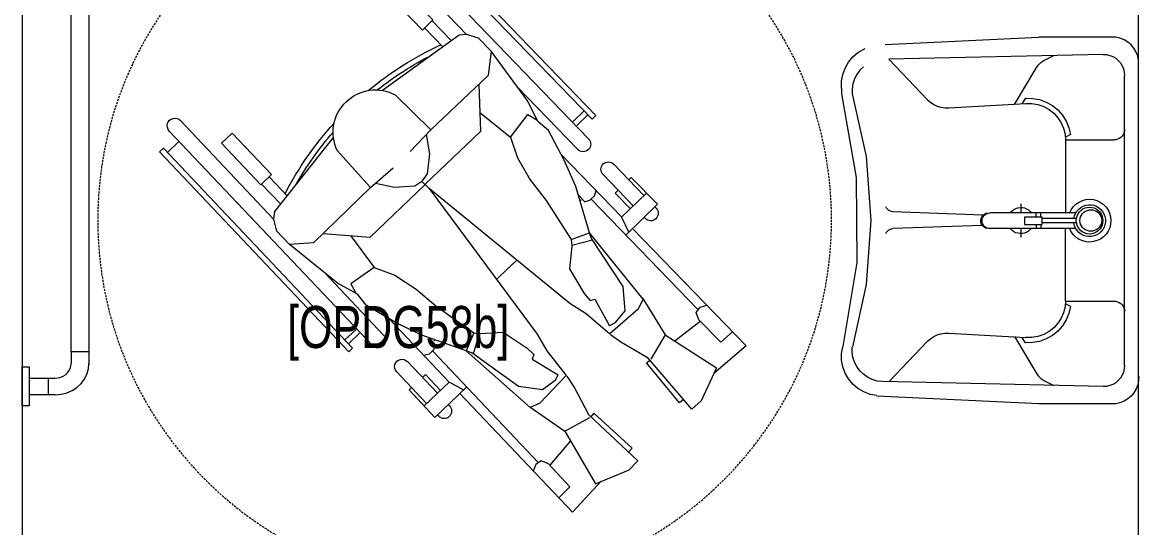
# Model space of a CAD drawing. Extents: x -234346 to 58427, y -132654 to -82394.
# Drawn here: x -135819 to -133689, y -96552 to -95588 of the extents above; entities that cross this region are included whole.
import ezdxf

# ---------------------------------------------------------------- set-up
doc = ezdxf.new("R2010")
doc.units = 0
doc.header["$LTSCALE"] = 8
doc.linetypes.add('TRATTEGGIATA', pattern=[0.75, 0.5, -0.25])
doc.layers.get('0').update_dxf_attribs({"color": 9, "lineweight": 5})
for name, color, linetype, lineweight in [('72_EGR_BASE_TEXT', 9, 'Continuous', 5), ('72_EGR_EQP_TAG', 9, 'Continuous', 5), ('LOADING', 9, 'Continuous', 5), ('SANIT', 9, 'Continuous', 5), ('Walls', 9, 'Continuous', 5)]:
    doc.layers.add(name, color=color, linetype=linetype, lineweight=lineweight)
doc.styles.add('X3G_ENTITY_2587F8', font='swisscl.ttf', dxfattribs={"height": 200})

# ---------------------------------------------------------------- blocks, each defined once
blk = doc.blocks.new('Wheelchair')
for p, q in [((9688.8, 4580.4), (9636.3, 4519)), ((9688.8, 4580.4), (9913.2, 4363.8)), ((9695.9, 4532.4), (9716, 4554.1)), ((9647.3, 4524.1), (9584.2, 4494.7)), ((9709.9, 4426.2), (9647.3, 4524.1)), ((9695.9, 4532.4), (9738.4, 4489.9)), ((9584.2, 4494.7), (9568.2, 4476.7)), ((9762.6, 4492.4), (9766.7, 4505.2)), ((9568.2, 4476.7), (9665.9, 4393.6)), ((9698.4, 4444.2), (9735.9, 4492.5)), ((9738.4, 4489.9), (9752.5, 4485)), ((9752.5, 4485), (9762.6, 4492.4)), ((9968.8, 4285), (9757.7, 4488.8)), ((9586.8, 4461), (9580.1, 4453.2)), ((9580.1, 4453.2), (9656.4, 4390)), ((9709.9, 4426.2), (9663.7, 4398.5)), ((9779.1, 4383.2), (9709.9, 4426.2)), ((9900.5, 4350.6), (9959.2, 4411.4)), ((9959.2, 4411.4), (10010.4, 4361.2)), ((9656.4, 4390), (9661.8, 4397.1)), ((9665.9, 4393.6), (9695.8, 4341.1)), ((9933.8, 4386.5), (9932, 4388.3)), ((9934.6, 4342.8), (9980.6, 4390.4)), ((9951.7, 4408.7), (9954.5, 4406)), ((9452.6, 4357.1), (9469.8, 4373.8)), ((9469.8, 4373.8), (9557.2, 4280)), ((9759.9, 4375.2), (9711.9, 4320.3)), ((9759.9, 4375.2), (9778.4, 4384.2)), ((9778.4, 4384.2), (9904.8, 4281.6)), ((9975.8, 4385.5), (10035.6, 4327.8)), ((9426, 4292.7), (9452.6, 4357.1)), ((9486.4, 4356), (9493.9, 4363)), ((9493.9, 4363), (9560.4, 4289.7)), ((9732.8, 4330.6), (9756, 4349.7)), ((9756, 4349.7), (9802, 4345.5)), ((9802, 4345.5), (9893.6, 4285.1)), ((9934.3, 4342.8), (9906.5, 4356.1)), ((9950.7, 4359.5), (9980.6, 4330.3)), ((10015.9, 4307.3), (9956.1, 4365)), ((10010.4, 4361.2), (10005.8, 4356.5)), ((9695.8, 4341.1), (9709.9, 4321.7)), ((9732.8, 4330.6), (9727.3, 4319.9)), ((9934.7, 4342.9), (10054.3, 4227.4)), ((9980.6, 4330.3), (9986.1, 4336)), ((9371.6, 4248.8), (9430.7, 4303.9)), ((9751.1, 4275.1), (9711.9, 4320.3)), ((9778.1, 4291.7), (9727.3, 4319.9)), ((9526.6, 4234.6), (9426, 4292.7)), ((9526.6, 4234.6), (9552.2, 4282)), ((9560.4, 4289.7), (9553.6, 4283.9)), ((9775.8, 4283), (9778.1, 4291.7)), ((9789, 4271.5), (9775.8, 4283)), ((9890.5, 4287.2), (9880.7, 4247.5)), ((9891.8, 4246.6), (9904.8, 4281.6)), ((9893.6, 4285.1), (9904.8, 4281.6)), ((9904.8, 4281.6), (9992.8, 4255.2)), ((9964, 4272.7), (9966.8, 4282.3)), ((9966.8, 4282.3), (9975.4, 4291.3)), ((9975.4, 4291.3), (9984.9, 4294.4)), ((10121.6, 4286.3), (10128.5, 4293.5)), ((10121.6, 4286.3), (10499.3, 3921.8)), ((10128.5, 4293.5), (10506.2, 3929)), ((9557.2, 4280), (9611, 4252.4)), ((9770.8, 4244.3), (9751.1, 4275.1)), ((9836.1, 4243.1), (9789, 4271.5)), ((9977.3, 4259.9), (9964, 4272.7)), ((9967.7, 4265.7), (9965.5, 4263.4)), ((10489.5, 3888.5), (10084.1, 4279.7)), ((10129.9, 4278.3), (10109.5, 4257.2)), ((10137.1, 4271.4), (10116.7, 4250.3)), ((9371.6, 4248.8), (9598.1, 4034.2)), ((9419.9, 4243.9), (9399.1, 4222.7)), ((9419.9, 4243.9), (9464.3, 4203.2)), ((9508.1, 4245.3), (9461.6, 4205.7)), ((9611, 4252.4), (9631.1, 4239.2)), ((9989.6, 3975.8), (9770.8, 4244.3)), ((9879.4, 4247.6), (9836.1, 4243.1)), ((9891.8, 4246.6), (9879.4, 4247.6)), ((9966.5, 4198.9), (9891.8, 4246.6)), ((9992.8, 4255.2), (10043.4, 4233.2)), ((10183.1, 4143.7), (10063.9, 4258.7)), ((9572.7, 4167.4), (9526.6, 4234.6)), ((9579.9, 4186.9), (9632.5, 4237.3)), ((9623.1, 4216), (9633.6, 4221.9)), ((9679.4, 4200.1), (9632.5, 4237.3)), ((9664, 4172.4), (9633.6, 4221.9)), ((10043.4, 4233.2), (10099.8, 4203.2)), ((9464.3, 4203.2), (9469.8, 4189.4)), ((9623.1, 4216), (9605.2, 4191.9)), ((9711.1, 4181.9), (9679.4, 4200.1)), ((10005.5, 4168.6), (9966.5, 4198.9)), ((10099.8, 4203.2), (10116.9, 4183)), ((9462.9, 4179), (9450.3, 4174.3)), ((9469.8, 4189.4), (9462.9, 4179)), ((9679.2, 3982.3), (9466.2, 4184.1)), ((9579.9, 4186.9), (9571.7, 4168)), ((9605.2, 4191.9), (9611.4, 4146.2)), ((9672.6, 4175.1), (9664, 4172.4)), ((9684.7, 4162.4), (9672.6, 4175.1)), ((9989.1, 3975.3), (9711.1, 4181.9)), ((10116.9, 4183), (10155.6, 4163.8)), ((10130.2, 4164), (10120, 4181.2)), ((9571.7, 4168), (9679.8, 4046.3)), ((9715.1, 4116.7), (9684.7, 4162.4)), ((10047.5, 4143.9), (10005.5, 4168.6)), ((10087.4, 4131), (10130.2, 4164)), ((10155.6, 4163.8), (10251.2, 4093.6)), ((9611.4, 4146.2), (9675.8, 4057.3)), ((9851.9, 4142.1), (9833.2, 4122.2)), ((9849, 4139.2), (9835.9, 4124.9)), ((10087.4, 4131), (10047.5, 4143.9)), ((9712.6, 4073.2), (9715.1, 4116.7)), ((9816.8, 4105.4), (9835.9, 4124.9)), ((10135, 4071.7), (10087.4, 4131)), ((10251.2, 4093.6), (10204.7, 4088.4)), ((10251.2, 4093.6), (10275.8, 4069.8)), ((9673.6, 4060.4), (9712.8, 4071.9)), ((9714.2, 4060.8), (9712.6, 4073.2)), ((10097.7, 4073.5), (9997.2, 3968.1)), ((10187.6, 4070.2), (10097.7, 4073.5)), ((10204.7, 4088.4), (10101.2, 3978.7)), ((10275.8, 4069.8), (10283, 4047)), ((9610.7, 4047.5), (9552.6, 3986.2)), ((9675.8, 4057.3), (9679.8, 4046.3)), ((9714.2, 4060.8), (9679.8, 4046.3)), ((9765.1, 3988.4), (9714.2, 4060.8)), ((10469.2, 3867.5), (10283.1, 4047.1)), ((9619.9, 4014.1), (9605.4, 4041.3)), ((9679.8, 4046.3), (9710.1, 3959.6)), ((10281.4, 4032.7), (10176, 3886.7)), ((10283, 4047), (10281.4, 4032.7)), ((9576.3, 4012.7), (9574.4, 4014.4)), ((9619.9, 4013.8), (9574.4, 3965.8)), ((9619.9, 4013.8), (9740.6, 3899.4)), ((10271, 4018.3), (10309.2, 3981.4)), ((9552.6, 3986.2), (9605, 3937.3)), ((9554.9, 3993.8), (9557.7, 3991.1)), ((9659, 3934.2), (9598.7, 3991.4)), ((9604, 3997), (9634.5, 3968.4)), ((9681.9, 3984.4), (9673.3, 3975.3)), ((9691.3, 3987.6), (9681.9, 3984.4)), ((9704.7, 3974.8), (9691.3, 3987.6)), ((9698.5, 3984.2), (9700.7, 3986.4)), ((9797.1, 3950.8), (9765.1, 3988.4)), ((10294.8, 3967.5), (10259.1, 4001.9)), ((9579.2, 3970.8), (9639.5, 3913.6)), ((9634.5, 3968.4), (9629, 3962.7)), ((9673.3, 3975.3), (9670.6, 3965.7)), ((9896.3, 3862.9), (9997.1, 3968)), ((9989.1, 3975.3), (9986.9, 3977.9)), ((10002.4, 3961.7), (9989.1, 3975.3)), ((9997.1, 3968.1), (9995.9, 3966.7)), ((10002.4, 3961.7), (10003.2, 3962.2)), ((10003.8, 3963), (10017, 3972.2)), ((10017, 3972.2), (10055.4, 3976.6)), ((10055.4, 3976.6), (10092.1, 3970.4)), ((10101.2, 3978.7), (10059.8, 3939.5)), ((10101.2, 3978.7), (10167.6, 3911)), ((10310.6, 3982.9), (10291.2, 3962.7)), ((10291.2, 3962.7), (10369.7, 3886.9)), ((10389.2, 3907.1), (10310.6, 3982.9)), ((9605, 3937.3), (9609.5, 3942)), ((9710.1, 3959.6), (9734.3, 3910)), ((9823.7, 3909.9), (9797.1, 3950.8)), ((9993.9, 3948), (9991.2, 3909.5)), ((10002.4, 3961.7), (9993.9, 3948)), ((10491.3, 3929.5), (10470.9, 3908.4)), ((10499.3, 3921.8), (10506.2, 3929)), ((9734.3, 3910), (9766.8, 3855.1)), ((9838.4, 3870.6), (9823.7, 3909.9)), ((9991.2, 3909.5), (9999, 3873.1)), ((9991.2, 3863.6), (10028.5, 3906.8)), ((10369.7, 3886.9), (10389.2, 3907.1)), ((9830, 3774.5), (9709.7, 3888.4)), ((9689.7, 3867.2), (10098.6, 3479.7)), ((9838.4, 3870.6), (9807.3, 3826.4)), ((9899.8, 3825.8), (9838.4, 3870.6)), ((9886.2, 3755.3), (9991.2, 3863.6)), ((9903.6, 3773.2), (9896.3, 3862.9)), ((9991.2, 3863.6), (10061.7, 3800.3)), ((9693.1, 3821.6), (9713.3, 3842.9)), ((9700.4, 3814.7), (9720.5, 3836)), ((9766.8, 3855.1), (9787.8, 3838.9)), ((9787.8, 3838.9), (9808.6, 3801)), ((9807.3, 3826.4), (9789.7, 3835.8)), ((9684.7, 3829.6), (9677.9, 3822.3)), ((9677.9, 3822.3), (10058.9, 3461.2)), ((9684.7, 3829.6), (10065.8, 3468.5)), ((9808.6, 3801), (9883.1, 3708.7)), ((9945.2, 3681.2), (10086.4, 3793)), ((9883.1, 3708.7), (9886.2, 3755.3)), ((9883.1, 3708.7), (9907.9, 3685.2)), ((9907.9, 3685.2), (9931, 3679)), ((9959.2, 3692.3), (9997.7, 3655.7)), ((10011, 3670.7), (9975, 3704.8)), ((10118.7, 3500.9), (9930.9, 3678.8)), ((9931, 3679), (9945.2, 3681.2)), ((9996.3, 3654.2), (10015.6, 3674.6)), ((10015.6, 3674.6), (10094.8, 3599.5)), ((10075.5, 3579.1), (9996.3, 3654.2)), ((10094.8, 3599.5), (10075.5, 3579.1)), ((10057.7, 3476.1), (10077.9, 3497.4)), ((10065.8, 3468.5), (10058.9, 3461.2))]:
    blk.add_line(p, q)
at = {"linetype": 'TRATTEGGIATA'}
blk.add_circle((9928.9, 4043.3), 700, dxfattribs=at)
for centre, radius, start, end in [((9941.8, 4398.5), 14.2, 46.0147, 226.0147), ((10025.7, 4317.5), 14.2, 226.0147, 46.0147), ((10074, 4269.2), 14.6, 46.0147, 226.0147), ((9564.6, 4004.1), 14.2, 46.5424, 226.5424), ((9694.4, 4260), 626.4, 320.2511, 335.2615), ((9694.4, 4260), 616.4, 321.5411, 333.0972), ((9649.3, 3923.9), 14.2, 226.5424, 46.5424), ((10097.1, 3872.9), 80.1, 316.0147, 28.3763), ((9699.7, 3877.8), 14.6, 46.5424, 226.5424), ((10479.4, 3878), 14.6, 226.0147, 46.0147), ((10096.6, 3872.4), 80.1, 244.1807, 316.5424), ((9692, 4257.4), 626.4, 297.2956, 312.306), ((9692, 4257.4), 616.4, 299.4599, 311.0159), ((10108.7, 3490.3), 14.6, 226.5424, 46.5424)]:
    blk.add_arc(centre, radius, start, end)
blk = doc.blocks.new('GF1')
at = {"layer": 'SANIT', "color": 9}
for p, q in [((-135726.4, -96216.9), (-135726.4, -95538.4)), ((-135692.4, -95538.4), (-135692.4, -96241.3)), ((-134173.1, -95630.8), (-133879.7, -95616.5)), ((-133741.6, -95616.5), (-133879.7, -95616.5)), ((-133733.3, -95616.9), (-133741.6, -95616.5)), ((-133725, -95618.6), (-133733.3, -95616.9)), ((-133717.2, -95621.7), (-133725, -95618.6)), ((-133710.1, -95626), (-133717.2, -95621.7)), ((-133703.7, -95631.4), (-133710.1, -95626)), ((-133698.3, -95637.8), (-133703.7, -95631.4)), ((-133694.1, -95645), (-133698.3, -95637.8)), ((-134243.2, -95664.5), (-134235, -95654.5)), ((-134235, -95654.5), (-134225.1, -95646)), ((-134225.1, -95646), (-134214, -95639.4)), ((-134214, -95639.4), (-134211.2, -95638.4)), ((-133757.1, -95649.6), (-134166.3, -95658.7)), ((-134165.8, -95658.7), (-134092, -95736)), ((-133870.5, -95661), (-133851.1, -95651.7)), ((-133757.1, -95649.6), (-133750.8, -95650)), ((-133750.8, -95650), (-133744.6, -95651.4)), ((-133744.6, -95651.4), (-133738.6, -95653.7)), ((-133738.6, -95653.7), (-133733.2, -95656.9)), ((-133733.2, -95656.9), (-133728.3, -95661)), ((-133691.2, -95652.7), (-133694.1, -95645)), ((-133689.6, -95660.9), (-133691.2, -95652.7)), ((-134254, -95687.9), (-134249.6, -95675.7)), ((-134249.6, -95675.7), (-134243.2, -95664.5)), ((-134221.5, -95679.8), (-134227.3, -95687.7)), ((-134214.5, -95673), (-134221.5, -95679.8)), ((-133926, -95745.2), (-133885, -95676)), ((-133885, -95676), (-133881, -95670.3)), ((-133881, -95670.3), (-133876.1, -95665.2)), ((-133876.1, -95665.2), (-133870.5, -95661)), ((-133728.3, -95661), (-133724.1, -95665.8)), ((-133724.1, -95665.8), (-133720.7, -95671.2)), ((-133720.7, -95671.2), (-133718.3, -95677.1)), ((-133718.3, -95677.1), (-133716.8, -95683.3)), ((-133689.4, -95669.1), (-133689.6, -95660.9)), ((-134256.2, -95700.7), (-134254, -95687.9)), ((-134256.2, -95713.7), (-134256.2, -95700.7)), ((-134231.7, -95696.4), (-134234.6, -95705.6)), ((-134227.3, -95687.7), (-134231.7, -95696.4)), ((-133716.8, -95683.3), (-133716.2, -95689.6)), ((-133716.2, -96243.1), (-133716.2, -95689.6)), ((-134256.1, -95713.7), (-134256.1, -95724.9)), ((-134234.6, -95705.6), (-134236, -95715.2)), ((-134236, -95715.2), (-134235.8, -95724.9)), ((-134256.1, -95724.9), (-134228.2, -95884.5)), ((-134235.8, -95724.9), (-134209.3, -95844.3)), ((-134092, -95736), (-134086.5, -95740.9)), ((-134086.5, -95740.9), (-134080.4, -95745)), ((-134051.8, -95751.6), (-133904.5, -95743.1)), ((-133905.4, -95733.2), (-133912.2, -95743.6)), ((-133905.4, -95733.2), (-133891.9, -95733.4)), ((-133904.5, -95743.1), (-133892.9, -95743.3)), ((-133892.9, -95743.3), (-133881.5, -95745.4)), ((-133891.9, -95733.4), (-133878.5, -95735.8)), ((-133878.5, -95735.8), (-133865.8, -95740.4)), ((-133865.8, -95740.4), (-133854, -95747)), ((-134080.4, -95745), (-134073.7, -95748.2)), ((-134073.7, -95748.2), (-134066.6, -95750.4)), ((-134066.6, -95750.4), (-134059.2, -95751.5)), ((-134059.2, -95751.5), (-134051.8, -95751.6)), ((-133881.5, -95745.4), (-133870.6, -95749.2)), ((-133870.6, -95749.2), (-133860.4, -95754.7)), ((-133860.4, -95754.7), (-133851.4, -95761.8)), ((-133854, -95747), (-133843.5, -95755.4)), ((-133851.4, -95761.8), (-133843.6, -95770.3)), ((-133843.5, -95755.4), (-133834.6, -95765.5)), ((-133834.6, -95765.5), (-133827.5, -95776.9)), ((-133843.6, -95770.3), (-133837.3, -95779.9)), ((-133837.3, -95779.9), (-133832.7, -95790.3)), ((-133827.5, -95776.9), (-133822.4, -95789.3)), ((-133832.7, -95790.3), (-133829.9, -95801.4)), ((-133829.9, -95801.4), (-133828.9, -95812.8)), ((-133819.5, -95802.3), (-133829.1, -95807.3)), ((-133822.4, -95789.3), (-133819.5, -95802.3)), ((-133723.5, -95808.1), (-133726.4, -95810.1)), ((-133721, -95805.6), (-133723.5, -95808.1)), ((-133719, -95802.8), (-133721, -95805.6)), ((-133717.5, -95799.6), (-133719, -95802.8)), ((-133716.6, -95796.3), (-133717.5, -95799.6)), ((-133716.2, -95792.8), (-133716.6, -95796.3)), ((-133828.9, -95812.8), (-133736.5, -95812.8)), ((-133828.9, -95812.8), (-133828.9, -95952)), ((-133733, -95812.4), (-133736.5, -95812.8)), ((-133729.6, -95811.5), (-133733, -95812.4)), ((-133726.4, -95810.1), (-133729.6, -95811.5)), ((-134209.3, -95844.3), (-134200.4, -95966.1)), ((-134228.2, -95884.5), (-134227.4, -96046.6)), ((-133914.4, -95934.6), (-133914.4, -95952)), ((-133814.1, -95940), (-133809, -95935.1)), ((-133809, -95935.1), (-133803.2, -95931.1)), ((-133803.2, -95931.1), (-133796.8, -95928.2)), ((-133796.8, -95928.2), (-133789.9, -95926.4)), ((-133789.9, -95926.4), (-133782.9, -95925.8)), ((-133782.9, -95925.8), (-133775.8, -95926.4)), ((-133775.8, -95926.4), (-133769, -95928.3)), ((-133769, -95928.3), (-133762.6, -95931.3)), ((-133762.6, -95931.3), (-133756.8, -95935.3)), ((-133756.8, -95935.3), (-133751.8, -95940.3)), ((-134170.2, -95942.8), (-134171.5, -95940.4)), ((-134168.4, -95944.9), (-134170.2, -95942.8)), ((-134166.4, -95946.8), (-134168.4, -95944.9)), ((-134164, -95948.2), (-134166.4, -95946.8)), ((-134161.4, -95949.2), (-134164, -95948.2)), ((-134158.7, -95949.8), (-134161.4, -95949.2)), ((-133986.4, -95956), (-134158.6, -95949.8)), ((-133988.7, -95959.5), (-133987.3, -95957.4)), ((-133987.3, -95957.4), (-133985.5, -95955.5)), ((-133986.1, -95959.4), (-133984.6, -95957.3)), ((-133985.5, -95955.5), (-133983.5, -95954)), ((-133984.6, -95957.3), (-133982.8, -95955.5)), ((-133983.5, -95954), (-133981.3, -95952.8)), ((-133982.8, -95955.5), (-133980.7, -95954)), ((-133978.1, -95952.8), (-133981.3, -95952.8)), ((-133980.7, -95954), (-133978.3, -95952.9)), ((-133978.3, -95952.9), (-133975.8, -95952.2)), ((-133975.8, -95952.2), (-133973.2, -95952)), ((-133809.6, -95952), (-133972.7, -95952)), ((-133933.8, -95950.7), (-133930.9, -95947.6)), ((-133930.9, -95947.6), (-133927.5, -95945.1)), ((-133927.5, -95945.1), (-133923.7, -95943.2)), ((-133923.7, -95943.2), (-133919.6, -95941.9)), ((-133919.6, -95941.9), (-133915.4, -95941.4)), ((-133915.4, -95941.4), (-133911.2, -95941.6)), ((-133911.2, -95941.6), (-133907.1, -95942.4)), ((-133907.1, -95942.4), (-133903.1, -95944)), ((-133903.1, -95944), (-133899.5, -95946.2)), ((-133899.5, -95946.2), (-133896.3, -95949)), ((-133896.3, -95949), (-133893.7, -95952.3)), ((-133885, -95959.7), (-133885, -95951.6)), ((-133876.1, -95959.7), (-133876.1, -95951.6)), ((-133821.2, -95952.1), (-133818.2, -95945.8)), ((-133818.2, -95945.8), (-133814.1, -95940)), ((-133812, -95957.6), (-133810, -95952.8)), ((-133810, -95952.8), (-133807.3, -95948.4)), ((-133807.3, -95948.4), (-133803.8, -95944.5)), ((-133806.9, -95957.8), (-133805, -95953.8)), ((-133805, -95953.8), (-133802.5, -95950.1)), ((-133803.8, -95944.5), (-133799.7, -95941.3)), ((-133802.5, -95950.1), (-133799.4, -95947)), ((-133800.1, -95959.4), (-133798.6, -95956.2)), ((-133799.7, -95941.3), (-133795.2, -95938.8)), ((-133799.4, -95947), (-133795.7, -95944.4)), ((-133798.6, -95956.2), (-133796.5, -95953.2)), ((-133796.5, -95953.2), (-133794, -95950.7)), ((-133795.7, -95944.4), (-133791.7, -95942.5)), ((-133795.2, -95938.8), (-133790.3, -95937.2)), ((-133794, -95950.7), (-133791, -95948.7)), ((-133791.7, -95942.5), (-133787.5, -95941.4)), ((-133791, -95948.7), (-133787.7, -95947.2)), ((-133790.3, -95937.2), (-133785.1, -95936.4)), ((-133787.7, -95947.2), (-133784.2, -95946.3)), ((-133787.5, -95941.4), (-133783.1, -95941)), ((-133785.1, -95936.4), (-133779.9, -95936.5)), ((-133784.2, -95946.3), (-133780.6, -95946)), ((-133783.1, -95941), (-133778.7, -95941.4)), ((-133780.6, -95946), (-133777, -95946.3)), ((-133779.9, -95936.5), (-133774.8, -95937.4)), ((-133778.7, -95941.4), (-133774.4, -95942.5)), ((-133777, -95946.3), (-133773.6, -95947.2)), ((-133774.8, -95937.4), (-133770, -95939.3)), ((-133774.4, -95942.5), (-133770.4, -95944.4)), ((-133773.6, -95947.2), (-133770.3, -95948.7)), ((-133770.4, -95944.4), (-133766.8, -95947)), ((-133770.3, -95948.7), (-133767.3, -95950.7)), ((-133770, -95939.3), (-133765.5, -95941.9)), ((-133767.3, -95950.7), (-133764.8, -95953.2)), ((-133766.8, -95947), (-133763.7, -95950.1)), ((-133765.5, -95941.9), (-133761.5, -95945.3)), ((-133764.8, -95953.2), (-133762.7, -95956.2)), ((-133763.7, -95950.1), (-133761.1, -95953.8)), ((-133762.7, -95956.2), (-133761.2, -95959.4)), ((-133761.5, -95945.3), (-133758.2, -95949.2)), ((-133761.1, -95953.8), (-133759.3, -95957.8)), ((-133758.2, -95949.2), (-133755.6, -95953.7)), ((-133755.6, -95953.7), (-133753.8, -95958.6)), ((-133751.8, -95940.3), (-133747.8, -95946.1)), ((-133747.8, -95946.1), (-133744.8, -95952.5)), ((-133744.8, -95952.5), (-133742.9, -95959.3)), ((-134200.4, -95966.1), (-134209, -96088.1)), ((-133987.4, -95976), (-134158.6, -95981.7)), ((-133990.5, -95966.8), (-133990.3, -95964.3)), ((-133990.3, -95969.3), (-133990.5, -95966.8)), ((-133990.3, -95964.3), (-133989.7, -95961.8)), ((-133989.7, -95971.8), (-133990.3, -95969.3)), ((-133989.7, -95961.8), (-133988.7, -95959.5)), ((-133988.7, -95974.1), (-133989.7, -95971.8)), ((-133987.3, -95976.2), (-133988.7, -95974.1)), ((-133988.1, -95966.8), (-133987.8, -95964.2)), ((-133987.8, -95969.4), (-133988.1, -95966.8)), ((-133987.8, -95964.2), (-133987.2, -95961.7)), ((-133987.2, -95971.9), (-133987.8, -95969.4)), ((-133985.5, -95978.1), (-133987.3, -95976.2)), ((-133987.2, -95961.7), (-133986.1, -95959.4)), ((-133986.1, -95974.2), (-133987.2, -95971.9)), ((-133984.6, -95976.3), (-133986.1, -95974.2)), ((-133983.5, -95979.6), (-133985.5, -95978.1)), ((-133982.8, -95978.2), (-133984.6, -95976.3)), ((-133980.7, -95979.6), (-133982.8, -95978.2)), ((-133873.4, -95959.7), (-133907.5, -95959.7)), ((-133907.5, -95959.7), (-133907.5, -95974)), ((-133907.5, -95974), (-133873.4, -95974)), ((-133885, -95974), (-133885, -95981.6)), ((-133876.1, -95974), (-133876.1, -95981.6)), ((-133873.4, -95974), (-133873.4, -95959.7)), ((-133808.4, -95962.6), (-133873.4, -95962.6)), ((-133808.4, -95970.6), (-133873.4, -95970.6)), ((-133813.1, -95962.6), (-133812, -95957.6)), ((-133813.1, -95971.2), (-133813.1, -95971.2)), ((-133811.8, -95976.3), (-133813.1, -95971.2)), ((-133809.8, -95981), (-133811.8, -95976.3)), ((-133808.4, -95966.6), (-133808, -95962.2)), ((-133808, -95971.1), (-133808.4, -95966.6)), ((-133808, -95962.2), (-133806.9, -95957.8)), ((-133806.9, -95975.4), (-133808, -95971.1)), ((-133805, -95979.5), (-133806.9, -95975.4)), ((-133801.4, -95966.4), (-133801.1, -95962.8)), ((-133801.1, -95969.9), (-133801.4, -95966.4)), ((-133801.1, -95962.8), (-133800.1, -95959.4)), ((-133800.1, -95973.3), (-133801.1, -95969.9)), ((-133798.6, -95976.6), (-133800.1, -95973.3)), ((-133796.5, -95979.5), (-133798.6, -95976.6)), ((-133762.7, -95976.6), (-133764.8, -95979.5)), ((-133761.2, -95973.3), (-133762.7, -95976.6)), ((-133761.2, -95959.4), (-133760.2, -95962.8)), ((-133760.2, -95969.9), (-133761.2, -95973.3)), ((-133759.3, -95975.4), (-133761.1, -95979.5)), ((-133760.2, -95962.8), (-133759.9, -95966.4)), ((-133759.9, -95966.4), (-133760.2, -95969.9)), ((-133759.3, -95957.8), (-133758.1, -95962.2)), ((-133758.1, -95971.1), (-133759.3, -95975.4)), ((-133758.1, -95962.2), (-133757.7, -95966.6)), ((-133757.7, -95966.6), (-133758.1, -95971.1)), ((-133753.7, -95974), (-133755.4, -95978.9)), ((-133753.8, -95958.6), (-133752.9, -95963.7)), ((-133752.8, -95968.9), (-133753.7, -95974)), ((-133752.9, -95963.7), (-133752.8, -95968.9)), ((-133742.8, -95973.4), (-133744.6, -95980.2)), ((-133742.9, -95959.3), (-133742.2, -95966.3)), ((-133742.2, -95966.3), (-133742.8, -95973.4)), ((-134171.5, -95991.1), (-134170.2, -95988.7)), ((-134170.2, -95988.7), (-134168.4, -95986.5)), ((-134168.4, -95986.5), (-134166.4, -95984.7)), ((-134166.4, -95984.7), (-134164, -95983.3)), ((-134164, -95983.3), (-134161.4, -95982.2)), ((-134161.4, -95982.2), (-134158.7, -95981.7)), ((-133981.3, -95980.8), (-133983.5, -95979.6)), ((-133978.1, -95980.8), (-133981.3, -95980.8)), ((-133978.3, -95980.7), (-133980.7, -95979.6)), ((-133975.8, -95981.4), (-133978.3, -95980.7)), ((-133973.2, -95981.6), (-133975.8, -95981.4)), ((-133809.4, -95981.6), (-133973.2, -95981.6)), ((-133930.8, -95985.2), (-133933.7, -95982.1)), ((-133927.4, -95987.7), (-133930.8, -95985.2)), ((-133923.6, -95989.6), (-133927.4, -95987.7)), ((-133919.5, -95990.8), (-133923.6, -95989.6)), ((-133915.3, -95991.3), (-133919.5, -95990.8)), ((-133911.1, -95991.1), (-133915.3, -95991.3)), ((-133914.4, -95981), (-133914.4, -95998.1)), ((-133907, -95990.2), (-133911.1, -95991.1)), ((-133903, -95988.6), (-133907, -95990.2)), ((-133899.4, -95986.4), (-133903, -95988.6)), ((-133896.3, -95983.6), (-133899.4, -95986.4)), ((-133894.4, -95981), (-133896.3, -95983.6)), ((-133828.9, -96120), (-133828.9, -95981)), ((-133821, -95981.6), (-133821, -95981.6)), ((-133817.9, -95987.9), (-133821, -95981.6)), ((-133813.7, -95993.6), (-133817.9, -95987.9)), ((-133808.6, -95998.5), (-133813.7, -95993.6)), ((-133806.9, -95985.4), (-133809.8, -95981)), ((-133802.7, -96002.4), (-133808.6, -95998.5)), ((-133803.4, -95989.2), (-133806.9, -95985.4)), ((-133802.5, -95983.1), (-133805, -95979.5)), ((-133799.2, -95992.3), (-133803.4, -95989.2)), ((-133799.4, -95986.3), (-133802.5, -95983.1)), ((-133795.7, -95988.8), (-133799.4, -95986.3)), ((-133794.6, -95994.7), (-133799.2, -95992.3)), ((-133794, -95982), (-133796.5, -95979.5)), ((-133791.7, -95990.7), (-133795.7, -95988.8)), ((-133789.7, -95996.2), (-133794.6, -95994.7)), ((-133791, -95984), (-133794, -95982)), ((-133787.5, -95991.9), (-133791.7, -95990.7)), ((-133787.7, -95985.5), (-133791, -95984)), ((-133784.5, -95996.9), (-133789.7, -95996.2)), ((-133784.2, -95986.5), (-133787.7, -95985.5)), ((-133783.1, -95992.3), (-133787.5, -95991.9)), ((-133779.3, -95996.7), (-133784.5, -95996.9)), ((-133780.6, -95986.8), (-133784.2, -95986.5)), ((-133778.7, -95991.9), (-133783.1, -95992.3)), ((-133777, -95986.5), (-133780.6, -95986.8)), ((-133774.2, -95995.6), (-133779.3, -95996.7)), ((-133774.4, -95990.7), (-133778.7, -95991.9)), ((-133773.6, -95985.5), (-133777, -95986.5)), ((-133770.4, -95988.8), (-133774.4, -95990.7)), ((-133769.4, -95993.7), (-133774.2, -95995.6)), ((-133770.3, -95984), (-133773.6, -95985.5)), ((-133766.8, -95986.3), (-133770.4, -95988.8)), ((-133767.3, -95982), (-133770.3, -95984)), ((-133765, -95991), (-133769.4, -95993.7)), ((-133764.8, -95979.5), (-133767.3, -95982)), ((-133763.7, -95983.1), (-133766.8, -95986.3)), ((-133761.1, -95987.5), (-133765, -95991)), ((-133761.1, -95979.5), (-133763.7, -95983.1)), ((-133756.4, -95997.6), (-133762.2, -96001.7)), ((-133757.9, -95983.5), (-133761.1, -95987.5)), ((-133755.4, -95978.9), (-133757.9, -95983.5)), ((-133751.5, -95992.5), (-133756.4, -95997.6)), ((-133747.5, -95986.7), (-133751.5, -95992.5)), ((-133744.6, -95980.2), (-133747.5, -95986.7)), ((-133796.2, -96005.3), (-133802.7, -96002.4)), ((-133789.4, -96007), (-133796.2, -96005.3)), ((-133782.3, -96007.4), (-133789.4, -96007)), ((-133775.3, -96006.7), (-133782.3, -96007.4)), ((-133768.5, -96004.8), (-133775.3, -96006.7)), ((-133762.2, -96001.7), (-133768.5, -96004.8)), ((-134227.4, -96046.6), (-134253.9, -96206.4)), ((-134209, -96088.1), (-134235.1, -96207.5)), ((-133828.9, -96120), (-133829.9, -96131.3)), ((-133819.5, -96130.4), (-133829.1, -96125.4)), ((-133828.9, -96120), (-133736.5, -96120)), ((-133736.5, -96120), (-133733, -96120.3)), ((-133733, -96120.3), (-133729.6, -96121.2)), ((-133729.6, -96121.2), (-133726.4, -96122.6)), ((-133726.4, -96122.6), (-133723.5, -96124.6)), ((-133723.5, -96124.6), (-133721, -96127.1)), ((-133721, -96127.1), (-133719, -96129.9)), ((-133832.7, -96142.4), (-133837.3, -96152.9)), ((-133829.9, -96131.3), (-133832.7, -96142.4)), ((-133822.4, -96143.5), (-133827.5, -96155.8)), ((-133819.5, -96130.4), (-133822.4, -96143.5)), ((-133719, -96129.9), (-133717.5, -96133.1)), ((-133717.5, -96133.1), (-133716.6, -96136.4)), ((-133716.6, -96136.4), (-133716.2, -96139.9)), ((-133843.6, -96162.4), (-133851.4, -96170.9)), ((-133837.3, -96152.9), (-133843.6, -96162.4)), ((-133834.6, -96167.2), (-133843.5, -96177.3)), ((-133827.5, -96155.8), (-133834.6, -96167.2)), ((-134086.5, -96191.8), (-134080.4, -96187.7)), ((-134080.4, -96187.7), (-134073.7, -96184.5)), ((-134073.7, -96184.5), (-134066.6, -96182.3)), ((-134066.6, -96182.3), (-134059.2, -96181.2)), ((-134059.2, -96181.2), (-134051.8, -96181.1)), ((-134051.8, -96181.1), (-133904.5, -96189.6)), ((-133926, -96187.6), (-133885, -96256.7)), ((-133905.4, -96199.5), (-133912.2, -96189.1)), ((-133892.9, -96189.4), (-133904.5, -96189.6)), ((-133881.5, -96187.4), (-133892.9, -96189.4)), ((-133870.6, -96183.5), (-133881.5, -96187.4)), ((-133860.4, -96178), (-133870.6, -96183.5)), ((-133854, -96185.7), (-133865.8, -96192.3)), ((-133851.4, -96170.9), (-133860.4, -96178)), ((-133843.5, -96177.3), (-133854, -96185.7)), ((-134256.2, -96219.9), (-134254.1, -96207.2)), ((-134236, -96217.5), (-134235.8, -96207.8)), ((-134235.1, -96207.5), (-134235.1, -96207.5)), ((-134165.8, -96274), (-134092, -96196.7)), ((-134092, -96196.7), (-134086.5, -96191.8)), ((-133891.9, -96199.3), (-133905.4, -96199.5)), ((-133878.5, -96196.9), (-133891.9, -96199.3)), ((-133865.8, -96192.3), (-133878.5, -96196.9)), ((-135726.4, -96216.9), (-135726.4, -96239.2)), ((-135692.4, -96216.9), (-135726.4, -96216.9)), ((-135692.4, -96216.9), (-135692.4, -96239.2)), ((-134256.1, -96232.8), (-134256.2, -96219.9)), ((-134253.8, -96245.4), (-134256.1, -96232.8)), ((-134234.6, -96227.1), (-134236, -96217.5)), ((-134231.7, -96236.4), (-134234.6, -96227.1)), ((-135819.4, -96319.9), (-135819.4, -96245.7)), ((-135819.4, -96245.7), (-135806.4, -96245.7)), ((-135806.4, -96245.7), (-135806.4, -96319.9)), ((-135733.4, -96257.1), (-135730.4, -96253.1)), ((-135730.4, -96253.1), (-135728.2, -96248.7)), ((-135728.2, -96248.7), (-135726.8, -96244)), ((-135726.8, -96244), (-135726.4, -96239.2)), ((-135696.2, -96259.5), (-135693.3, -96249.5)), ((-135693.3, -96249.5), (-135692.4, -96239.2)), ((-134249.4, -96257.5), (-134253.8, -96245.4)), ((-134227.3, -96245), (-134231.7, -96236.4)), ((-134221.5, -96252.9), (-134227.3, -96245)), ((-134214.5, -96259.7), (-134221.5, -96252.9)), ((-133718.3, -96255.6), (-133720.7, -96261.5)), ((-133716.8, -96249.4), (-133718.3, -96255.6)), ((-133716.2, -96243.1), (-133716.8, -96249.4)), ((-135805.4, -96267), (-135756.4, -96267)), ((-135769.4, -96298.6), (-135769.4, -96267)), ((-135756.4, -96267), (-135751.1, -96266.6)), ((-135751.1, -96266.6), (-135746.1, -96265.3)), ((-135746.1, -96265.3), (-135741.4, -96263.3)), ((-135741.4, -96263.3), (-135737.1, -96260.5)), ((-135737.1, -96260.5), (-135733.4, -96257.1)), ((-135707.3, -96277.3), (-135700.9, -96268.9)), ((-135700.9, -96268.9), (-135696.2, -96259.5)), ((-134243, -96268.6), (-134249.4, -96257.5)), ((-134234.7, -96278.5), (-134243, -96268.6)), ((-134206.5, -96265.4), (-134214.5, -96259.7)), ((-134197.6, -96269.6), (-134206.5, -96265.4)), ((-134188.2, -96272.5), (-134197.6, -96269.6)), ((-134178.4, -96273.7), (-134188.2, -96272.5)), ((-133757.1, -96283.1), (-134178.4, -96273.7)), ((-133885, -96256.7), (-133881, -96262.4)), ((-133881, -96262.4), (-133876.1, -96267.5)), ((-133876.1, -96267.5), (-133870.5, -96271.7)), ((-133870.5, -96271.7), (-133851.1, -96281)), ((-133733.2, -96275.8), (-133738.6, -96279)), ((-133728.3, -96271.7), (-133733.2, -96275.8)), ((-133724.1, -96266.9), (-133728.3, -96271.7)), ((-133720.7, -96261.5), (-133724.1, -96266.9)), ((-133689.6, -96271.8), (-133691.2, -96280)), ((-133689.3, -96263.6), (-133689.6, -96271.8)), ((-135756.4, -96298.6), (-135745.2, -96297.7)), ((-135745.2, -96297.7), (-135734.5, -96295)), ((-135734.5, -96295), (-135724.4, -96290.6)), ((-135724.4, -96290.6), (-135715.2, -96284.7)), ((-135715.2, -96284.7), (-135707.3, -96277.3)), ((-134224.9, -96286.9), (-134234.7, -96278.5)), ((-134213.8, -96293.4), (-134224.9, -96286.9)), ((-134201.8, -96297.9), (-134213.8, -96293.4)), ((-134189.2, -96300.3), (-134201.8, -96297.9)), ((-133750.8, -96282.7), (-133757.1, -96283.1)), ((-133744.6, -96281.3), (-133750.8, -96282.7)), ((-133738.6, -96279), (-133744.6, -96281.3)), ((-133698.3, -96294.9), (-133703.7, -96301.3)), ((-133694.1, -96287.7), (-133698.3, -96294.9)), ((-133691.2, -96280), (-133694.1, -96287.7)), ((-135756.4, -96298.6), (-135805.4, -96298.6)), ((-133879.7, -96316.2), (-134188.7, -96301.1)), ((-133741.6, -96316.2), (-133879.7, -96316.2)), ((-133733.2, -96315.8), (-133741.6, -96316.2)), ((-133725, -96314.1), (-133733.2, -96315.8)), ((-133717.2, -96311), (-133725, -96314.1)), ((-133710, -96306.7), (-133717.2, -96311)), ((-133703.7, -96301.3), (-133710, -96306.7)), ((-135806.4, -96319.9), (-135819.4, -96319.9))]:
    blk.add_line(p, q, dxfattribs=at)
at = {"layer": 'Walls', "color": 9}
for p, q in [((-135819.4, -94422.6), (-135819.4, -96622.6)), ((-133689.4, -96622.6), (-133689.4, -94492.6))]:
    blk.add_line(p, q, dxfattribs=at)
at = {"layer": 'LOADING', "color": 9, "xscale": -1, "rotation": 270}
blk.add_blockref('Wheelchair', (-139018.7, -105894.5), dxfattribs=at)
at = {"layer": '72_EGR_BASE_TEXT', "color": 9, "insert": (-135102.2, -96129.5), "char_height": 80, "attachment_point": 2, "style": 'X3G_ENTITY_2587F8'}
blk.add_mtext('[OPDG58b]', dxfattribs=at)

msp = doc.modelspace()

# ---------------------------------------------------------------- block references
at = {"layer": '72_EGR_EQP_TAG'}
msp.add_blockref('GF1', (0, 0), dxfattribs=at)

doc.saveas('drawing.dxf')
